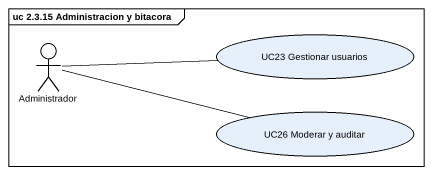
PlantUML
@startuml
mainframe uc 2.3.15 Administracion y bitacora
actor Administrador
usecase "UC23 Gestionar usuarios" as UC23_Gestionar_usuarios
usecase "UC26 Moderar y auditar" as UC26_Moderar_y_auditar
Administrador -right- UC23_Gestionar_usuarios
Administrador -right- UC26_Moderar_y_auditar
@enduml
